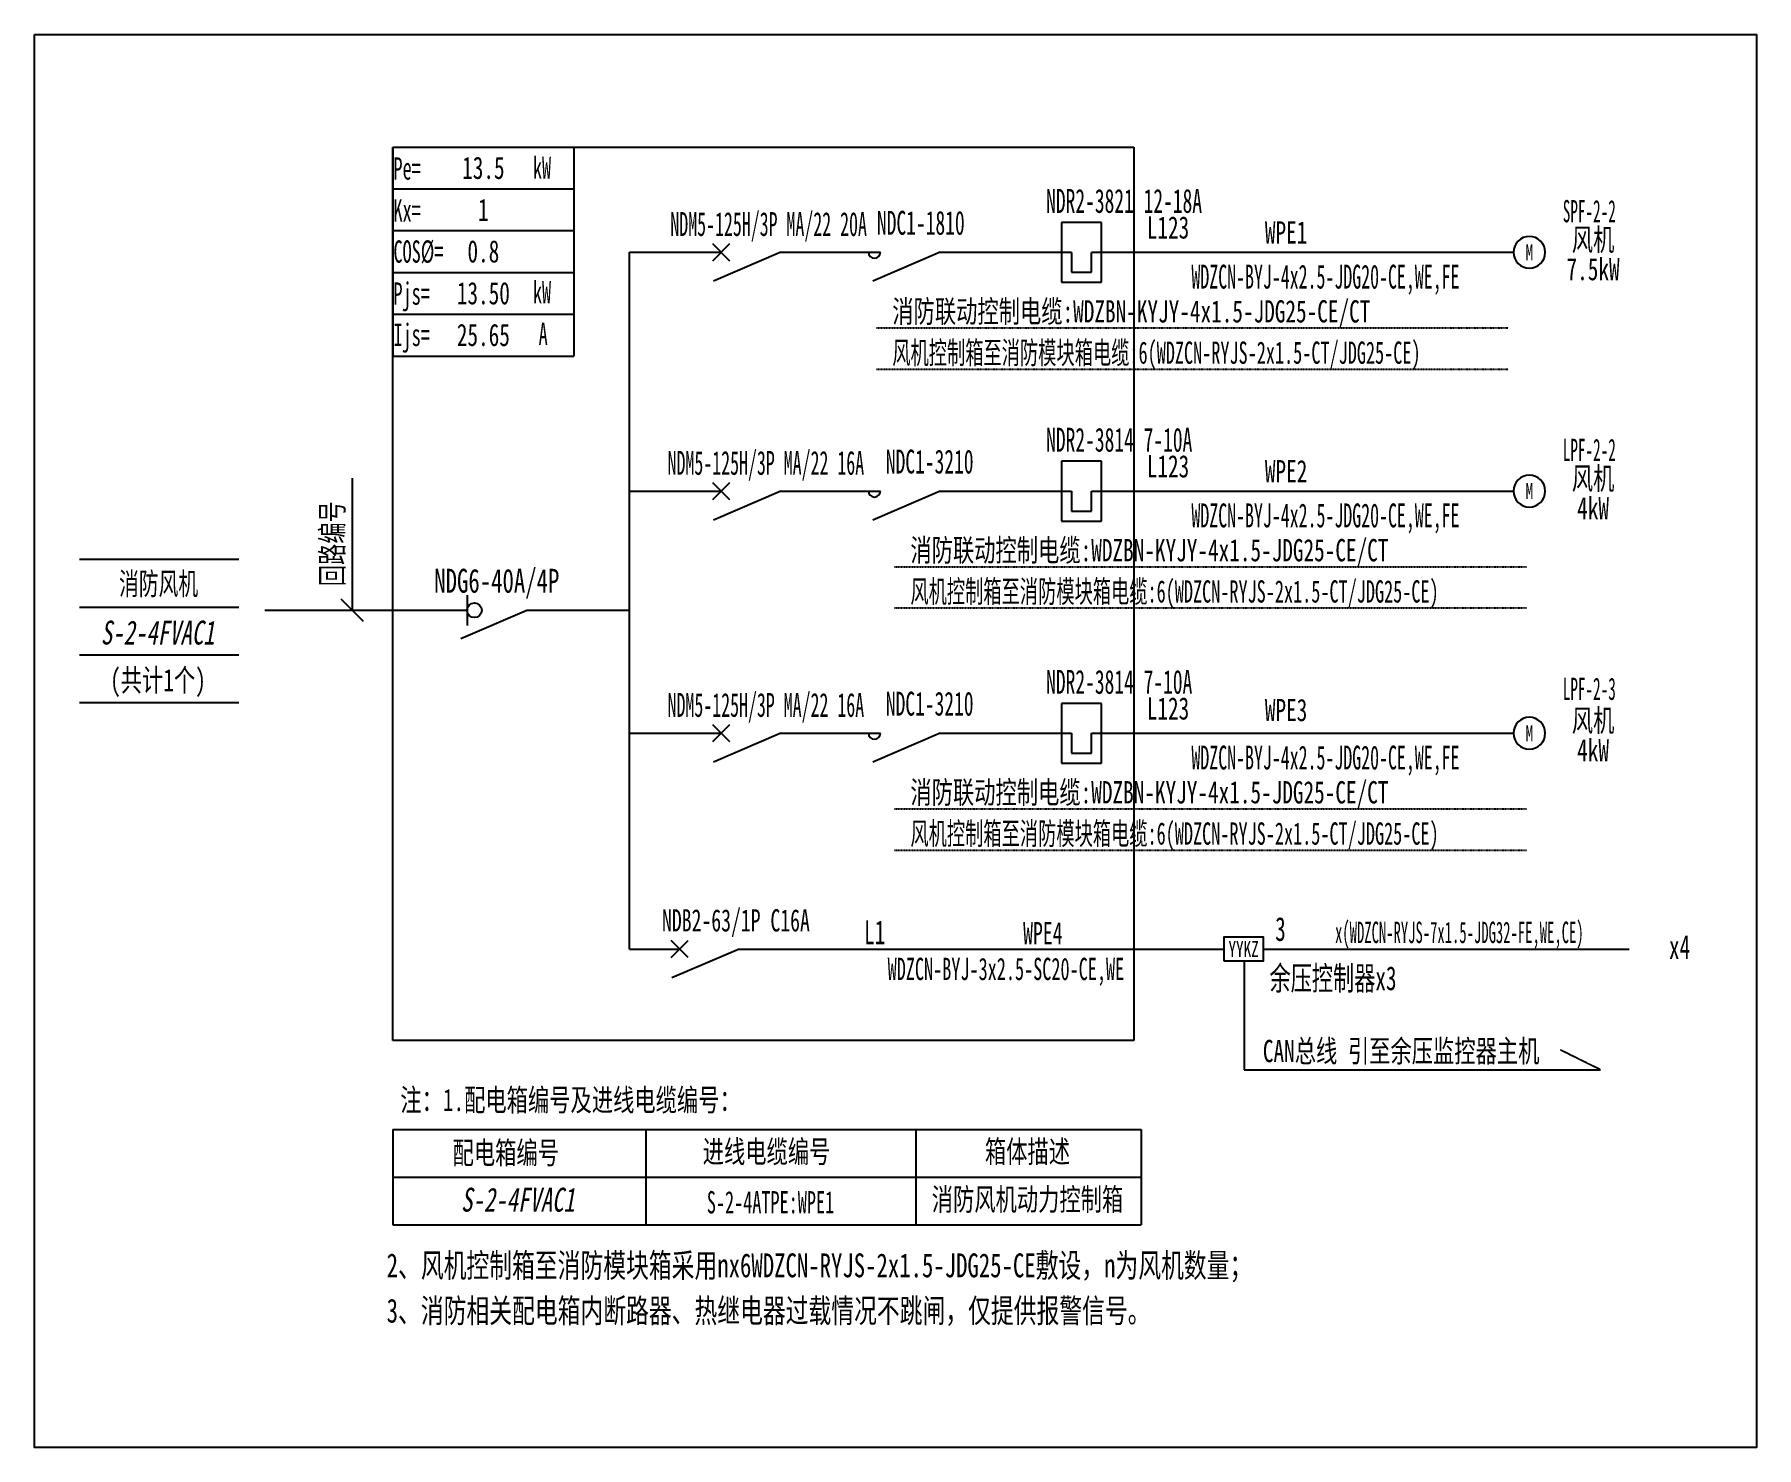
# Model space of a CAD drawing. Extents: x 403658 to 406026, y 356676 to 358619.
import ezdxf
from ezdxf.enums import TextEntityAlignment as Align

# ---------------------------------------------------------------- set-up
doc = ezdxf.new("R2010")
doc.units = 0
doc.header["$MEASUREMENT"] = 0
for name, pattern in [('DASH', [0.35, 0.25, -0.1]), ('DASHDOT', [1, 0.5, -0.25, 0, -0.25]), ('DASHED', [0.75, 0.5, -0.25])]:
    doc.linetypes.add(name, pattern=pattern)
for name, color, linetype in [('D_E_Eqpm(强电设备)', 100, 'Continuous'), ('D_E_Eqpm（强电设备）', 100, 'Continuous'), ('D_E_Text(强电文字)', 51, 'Continuous'), ('D_E_Text（强电文字）', 51, 'Continuous'), ('D_E_Wire(强电线缆)', 10, 'Continuous'), ('D_E_Wire（强电线缆）', 10, 'Continuous'), ('D_Em_Eqpm（消防设备）', 100, 'Continuous'), ('D_T_TableDim（表格尺寸）', 255, 'Continuous'), ('E_E_Text（强电文字）', 51, 'Continuous'), ('系统图', 220, 'Continuous')]:
    doc.layers.add(name, color=color, linetype=linetype)
doc.styles.add('$1$电气', font='', dxfattribs={"width": 0.7})
doc.styles.add('$1$电气箱', font='simhei.ttf', dxfattribs={"width": 0.8, "oblique": 10})
doc.styles.add('$3$电气', font='', dxfattribs={"width": 0.7})
doc.styles.add('电气', font='', dxfattribs={"width": 0.7})
doc.styles.add('电气箱', font='simhei.ttf', dxfattribs={"width": 0.8, "oblique": 10})
doc.styles.get('$1$电气').set_extended_font_data('SimSun')
doc.styles.get('$3$电气').set_extended_font_data('SimSun')
doc.styles.get('电气').set_extended_font_data('SimSun')

# ---------------------------------------------------------------- blocks, each defined once
blk = doc.blocks.new('A$C670F4C17')
at = {"layer": 'D_E_Wire（强电线缆）', "linetype": 'DASHDOT', "ltscale": 0.5}
blk.add_line((0, 0), (7936, 0), dxfattribs=at)
at = {"layer": 'D_E_Text（强电文字）', "style": '电气', "width": 0.7}
blk.add_text('消防联动控制电缆:WDZBN-KYJY-4x1.5-JDG25-CE/CT', height=280, dxfattribs=at).set_placement((198, 68))
blk = doc.blocks.new('A$C70CE04DF')
at = {"layer": 'D_E_Wire（强电线缆）', "linetype": 'DASHDOT', "ltscale": 0.5}
blk.add_line((0, 0), (7936, 0), dxfattribs=at)
at = {"layer": 'D_E_Text（强电文字）', "style": '电气', "width": 0.6}
blk.add_text('风机控制箱至消防模块箱电缆:6(WDZCN-RYJS-2x1.5-CT/JDG25-CE)', height=280, dxfattribs=at).set_placement((198, 68))
blk = doc.blocks.new('1')
at = {"layer": 'D_E_Eqpm(强电设备)'}
for p, q in [((-314387, 61832), (-314387, 61082)), ((-313887, 61832), (-314387, 61832)), ((-313887, 61082), (-313887, 61832)), ((-314262, 61457), (-314262, 61207)), ((-314012, 61207), (-314012, 61457)), ((-314387, 61082), (-313887, 61082)), ((-314262, 61207), (-314012, 61207))]:
    blk.add_line(p, q, dxfattribs=at)
blk = doc.blocks.new('电机')
at = {"layer": 'D_E_Eqpm（强电设备）'}
for start, end in [(90, 180), (180, 270), (0, 90), (270, 0)]:
    blk.add_arc((0, 0), 200, start, end, dxfattribs=at)
at = {"layer": 'D_E_Eqpm（强电设备）', "color": 51, "style": '电气', "width": 0.7}
blk.add_text('M', height=200, dxfattribs=at).set_placement((0, 0), align=Align.MIDDLE)

msp = doc.modelspace()

# ---------------------------------------------------------------- linework, layer by layer
at = {"linetype": 'DASHED'}
for p, q in [((404151.2, 358464.1, 0), (405170.1, 358464.1, 0)), ((404151.2, 357235.7, 0), (404151.2, 358464.1, 0)), ((405170.1, 358464.1, 0), (405170.1, 357235.7, 0)), ((405170.1, 357235.7, 0), (404151.2, 357235.7, 0))]:
    msp.add_line(p, q, dxfattribs=at)
at = {"layer": 'D_E_Eqpm(强电设备)', "color": 100}
for p, q in [((404591.2, 358307.8, 0), (404614.4, 358331.1, 0)), ((404614.4, 358307.8, 0), (404591.2, 358331.1, 0)), ((404614.4, 358331.1, 0), (404591.2, 358307.8, 0)), ((404591.2, 358331.1, 0), (404614.4, 358307.8, 0)), ((404684.9, 358319.5, 0), (404592.3, 358279.7, 0)), ((404903.8, 358319.5, 0), (404811.2, 358279.7, 0)), ((404591.2, 357979.5, 0), (404614.4, 358002.7, 0)), ((404614.4, 357979.5, 0), (404591.2, 358002.7, 0)), ((404614.4, 358002.7, 0), (404591.2, 357979.5, 0)), ((404591.2, 358002.7, 0), (404614.4, 357979.5, 0)), ((404684.9, 357991.1, 0), (404592.3, 357951.3, 0)), ((404903.8, 357991.1, 0), (404811.2, 357951.3, 0)), ((404591.2, 357646.6, 0), (404614.4, 357669.8, 0)), ((404614.4, 357646.6, 0), (404591.2, 357669.8, 0)), ((404614.4, 357669.8, 0), (404591.2, 357646.6, 0)), ((404591.2, 357669.8, 0), (404614.4, 357646.6, 0)), ((404684.9, 357658.2, 0), (404592.3, 357618.5, 0)), ((404903.8, 357658.2, 0), (404811.2, 357618.5, 0))]:
    msp.add_line(p, q, dxfattribs=at)
for centre in [(404813.5, 358319.5, 0), (404813.5, 357991.1, 0), (404813.5, 357658.2, 0)]:
    msp.add_arc(centre, 8.21, 180, 0, dxfattribs=at)
at = {"layer": 'D_E_Eqpm（强电设备）'}
for p, q in [((404253.3, 357848, 0), (404253.3, 357806.5, 0)), ((404534, 357349.9, 0), (404557.3, 357373.1, 0)), ((404557.3, 357349.9, 0), (404534, 357373.1, 0)), ((404534, 357349.9, 0), (404557.3, 357373.1, 0)), ((404557.3, 357349.9, 0), (404534, 357373.1, 0)), ((404627.7, 357361.5, 0), (404535.1, 357321.7, 0)), ((404627.7, 357361.5, 0), (404535.1, 357321.7, 0))]:
    msp.add_line(p, q, dxfattribs=at)
at = {"layer": 'D_E_Eqpm（强电设备）', "color": 100}
msp.add_line((404244.8, 357788.4, 0), (404335.4, 357827.3, 0), dxfattribs=at)
at = {"layer": 'D_E_Eqpm（强电设备）'}
msp.add_circle((404263.4, 357827.3, 0), 10.1, dxfattribs=at)
at = {"layer": 'D_E_Text（强电文字）'}
for p, q in [((404151.2, 358464.1, 0), (404400.3, 358464.1, 0)), ((404151.2, 358464.1, 0), (404151.2, 358176.8, 0)), ((404400.3, 358464.1, 0), (404400.3, 358176.8, 0)), ((404151.2, 358406.7, 0), (404400.3, 358406.7, 0)), ((404151.2, 358349.2, 0), (404400.3, 358349.2, 0)), ((404151.2, 358291.8, 0), (404400.3, 358291.8, 0)), ((404151.2, 358234.3, 0), (404400.3, 358234.3, 0)), ((404151.2, 358176.8, 0), (404400.3, 358176.8, 0)), ((404095.7, 357827.3, 0), (404095.7, 358008.9, 0)), ((404111.1, 357811.8, 0), (404080.2, 357842.7, 0))]:
    msp.add_line(p, q, dxfattribs=at)
at = {"layer": 'D_E_Wire(强电线缆)', "color": 10}
for p, q in [((404476.8, 358319.5, 0), (404602.8, 358319.5, 0)), ((404684.9, 358319.5, 0), (404821.7, 358319.5, 0)), ((404903.8, 358319.5, 0), (405084.5, 358319.5, 0)), ((405111.8, 358319.5, 0), (405692.2, 358319.5, 0)), ((404476.8, 357991.1, 0), (404602.8, 357991.1, 0)), ((404684.9, 357991.1, 0), (404821.7, 357991.1, 0)), ((404903.8, 357991.1, 0), (405084.5, 357991.1, 0)), ((405111.8, 357991.1, 0), (405692.2, 357991.1, 0)), ((404476.8, 357658.2, 0), (404602.8, 357658.2, 0)), ((404684.9, 357658.2, 0), (404821.7, 357658.2, 0)), ((404903.8, 357658.2, 0), (405084.5, 357658.2, 0)), ((405111.8, 357658.2, 0), (405692.2, 357658.2, 0))]:
    msp.add_line(p, q, dxfattribs=at)
at = {"layer": 'D_E_Wire（强电线缆）'}
for p, q in [((404476.8, 357361.5, 0), (404476.8, 358319.5, 0)), ((404476.8, 357651.1, 0), (404476.8, 357991.1, 0)), ((403975.2, 357827.3, 0), (404253.3, 357827.3, 0)), ((404335.4, 357827.3, 0), (404476.8, 357827.3, 0)), ((404476.8, 357361.5, 0), (404545.6, 357361.5, 0)), ((404627.7, 357361.5, 0), (405293.8, 357361.5, 0)), ((405348.5, 357361.5, 0), (405851.4, 357361.5, 0))]:
    msp.add_line(p, q, dxfattribs=at)
at = {"layer": 'D_E_Wire（强电线缆）', "linetype": 'DASH'}
for p, q in [((405322, 357345.1, 0), (405322, 357195.3, 0)), ((405812.1, 357195.3, 0), (405757, 357222.5, 0)), ((405322, 357195.3, 0), (405812.1, 357195.3, 0))]:
    msp.add_line(p, q, dxfattribs=at)
at = {"layer": 'D_Em_Eqpm（消防设备）', "elevation": 0}
msp.add_lwpolyline([(405293.8, 357345.1), (405348.5, 357345.1), (405348.5, 357377.9), (405293.8, 357377.9)], close=True, dxfattribs=at)
at = {"layer": 'D_T_TableDim（表格尺寸）', "color": 255}
for p, q in [((403720.6, 357897.4, 0), (403939.5, 357897.4, 0)), ((403720.6, 357831.7, 0), (403939.5, 357831.7, 0)), ((403720.6, 357766.1, 0), (403939.5, 357766.1, 0)), ((403720.6, 357766.1, 0), (403939.5, 357766.1, 0)), ((403720.6, 357766.1, 0), (403939.5, 357766.1, 0)), ((403720.6, 357766.1, 0), (403939.5, 357766.1, 0)), ((403720.6, 357766.1, 0), (403939.5, 357766.1, 0)), ((403720.6, 357700.4, 0), (403939.5, 357700.4, 0))]:
    msp.add_line(p, q, dxfattribs=at)
at = {"layer": 'D_T_TableDim（表格尺寸）', "ltscale": 3.5}
for p, q in [((404151.4, 357113.4, 0), (405180.1, 357113.4, 0)), ((404151.4, 357113.4, 0), (404151.4, 356982.1, 0)), ((404499.2, 357113.4, 0), (404499.2, 356982.1, 0)), ((404870.6, 357113.4, 0), (404870.6, 356982.1, 0)), ((405180.1, 357113.4, 0), (405180.1, 356982.1, 0)), ((404151.4, 357047.7, 0), (405180.1, 357047.7, 0)), ((404151.4, 357047.7, 0), (405180.1, 357047.7, 0)), ((404499.2, 357047.7, 0), (404499.2, 356982.1, 0)), ((404870.6, 357047.7, 0), (404870.6, 356982.1, 0)), ((404151.4, 356982.1, 0), (405180.1, 356982.1, 0))]:
    msp.add_line(p, q, dxfattribs=at)
at = {"layer": '系统图', "ltscale": 9973.992009}
msp.add_lwpolyline([(403658.5, 358619), (406026.5, 358619), (406026.5, 356676), (403658.5, 356676)], close=True, dxfattribs=at)

# ---------------------------------------------------------------- block references
at = {"layer": 'D_E_Eqpm(强电设备)', "color": 100, "xscale": 0.1094585728655966, "yscale": 0.1094585728655966, "zscale": 0.1094585728655966}
for p in [(439483.2, 351592.4, 0), (439483.2, 351264, 0), (439483.2, 350931.1, 0)]:
    msp.add_blockref('1', p, dxfattribs=at)
at = {"layer": 'D_E_Eqpm（强电设备）', "xscale": 0.1094585728655966, "yscale": 0.1094585728655966, "zscale": 0.1094585728655966}
for p in [(405714.1, 358319.5, 0), (405714.1, 357991.1, 0), (405714.1, 357658.2, 0)]:
    msp.add_blockref('电机', p, dxfattribs=at)
at = {"layer": 'D_E_Wire（强电线缆）', "xscale": 0.1094585728655966, "yscale": 0.1094585728655966, "zscale": 0.1094585728655966}
for name, p in [('A$C670F4C17', (404816.4, 358215.5, 0)), ('A$C70CE04DF', (404816.4, 358158.7, 0)), ('A$C670F4C17', (404841.3, 357887.1, 0)), ('A$C70CE04DF', (404841.3, 357830.4, 0)), ('A$C670F4C17', (404841.3, 357554.2, 0)), ('A$C70CE04DF', (404841.3, 357497.5, 0))]:
    msp.add_blockref(name, p, dxfattribs=at)

# ---------------------------------------------------------------- texts
at = {"layer": 'D_E_Text(强电文字)', "color": 51, "true_color": 0xffff7f, "style": '电气'}
for s, height, width, p in [('NDR2-3821 12-18A', 32.838, 0.6, (405049.6, 358373.7, 0)), ('NDM5-125H/3P MA/22 20A', 32.838, 0.55, (404532.9, 358341.9, 0)), ('NDC1-1810', 32.84, 0.6, (404817, 358343.6, 0))]:
    msp.add_text(s, height=height, dxfattribs=dict(at, width=width)).set_placement(p)
at = {"layer": 'D_E_Text(强电文字)', "color": 51, "style": '电气', "width": 0.55}
for p in [(405433.7, 358282, 0), (405433.7, 357953.7, 0), (405433.7, 357620.8, 0)]:
    msp.add_text('WDZCN-BYJ-4x2.5-JDG20-CE,WE,FE', height=32.838, dxfattribs=at).set_placement(p, align=Align.MIDDLE)
at = {"layer": 'D_E_Text(强电文字)', "color": 51, "style": '电气'}
for s, height, width, p in [('NDR2-3814 7-10A', 32.838, 0.6, (405049.6, 358045.3, 0)), ('NDM5-125H/3P MA/22 16A', 32.838, 0.55, (404529.1, 358013.5, 0)), ('NDC1-3210', 32.84, 0.6, (404829.2, 358015.3, 0)), ('NDR2-3814 7-10A', 32.838, 0.6, (405049.6, 357712.4, 0)), ('NDM5-125H/3P MA/22 16A', 32.838, 0.55, (404529.1, 357680.7, 0)), ('NDC1-3210', 32.84, 0.6, (404829.2, 357682.4, 0))]:
    msp.add_text(s, height=height, dxfattribs=dict(at, width=width)).set_placement(p)
at = {"layer": 'D_E_Text(强电文字)', "color": 51, "style": '$3$电气', "width": 0.7}
msp.add_text('NDG6-40A/4P', height=32.838, dxfattribs=at).set_placement((404294.3, 357851.4, 0), align=Align.CENTER)
at = {"layer": 'D_E_Text（强电文字）', "linetype": 'Continuous', "style": '电气', "width": 0.6}
for s, height, p in [('Pe=', 30.65, (404152.2, 358419.4, 0)), ('kW', 30.65, (404343.9, 358420.5, 0)), ('Kx=', 30.65, (404152.2, 358361.8, 0)), ('COS%%C=', 30.65, (404152.2, 358305.2, 0)), ('Pjs=', 30.65, (404152.2, 358247.4, 0)), ('kW', 30.65, (404343.9, 358249.3, 0)), ('Ijs=', 30.65, (404152.2, 358190.6, 0)), ('A', 30.6, (404351.8, 358191.9, 0))]:
    msp.add_text(s, height=height, dxfattribs=at).set_placement(p)
at = {"layer": 'D_E_Text（强电文字）', "color": 51, "style": '电气', "width": 0.5}
for s, height, p in [('SPF-2-2', 30.65, (405796.5, 358360.7, 0)), ('LPF-2-2', 30.65, (405796.5, 358032.4, 0)), ('LPF-2-3', 30.65, (405796.5, 357704, 0)), ('x(WDZCN-RYJS-7x1.5-JDG32-FE,WE,CE)', 29.554, (405617.8, 357369.6, 0))]:
    msp.add_text(s, height=height, dxfattribs=at).set_placement(p, align=Align.CENTER)
at = {"layer": 'D_E_Text（强电文字）', "style": '电气', "width": 0.7}
for s, height, p in [('L123', 30.65, (405188, 358338.3, 0)), ('L123', 30.65, (405188, 358009.9, 0)), ('L123', 30.65, (405188, 357677, 0)), ('注：1.配电箱编号及进线电缆编号：', 30.648, (404161.6, 357138.6, 0)), (' 2、风机控制箱至消防模块箱采用nx6WDZCN-RYJS-2x1.5-JDG25-CE敷设，n为风机数量；', 32.838, (404127.2, 356910.1, 0)), (' 3、消防相关配电箱内断路器、热继电器过载情况不跳闸，仅提供报警信号。', 32.838, (404127.2, 356847.8, 0))]:
    msp.add_text(s, height=height, dxfattribs=at).set_placement(p)
at = {"layer": 'D_E_Text（强电文字）', "color": 51, "style": '电气', "width": 0.7}
for s, p in [('WPE1', (405350.4, 358331.5, 0)), ('WPE2', (405350.4, 358003.2, 0)), ('WPE3', (405350.4, 357674.8, 0))]:
    msp.add_text(s, height=30.65, dxfattribs=at).set_placement(p)
at = {"layer": 'D_E_Text（强电文字）'}
for s, height, style, width, p in [('风机', 30.65, '电气', 0.7, (405801.7, 358337.5, 0)), ('风机', 30.65, '电气', 0.7, (405801.7, 358009.1, 0)), ('4kW', 30.65, '电气', 0.7, (405801.7, 357968.4, 0)), ('消防风机', 30.65, '$1$电气', 0.65, (403829.2, 357864.4, 0)), ('风机', 30.65, '电气', 0.7, (405801.7, 357676.3, 0)), ('4kW', 30.65, '电气', 0.7, (405801.7, 357635.5, 0)), ('NDB2-63/1P C16A', 30.648, '电气', 0.65, (404623.1, 357398.4, 0)), ('WDZCN-BYJ-3x2.5-SC20-CE,WE', 30.648, '电气', 0.6, (404994.3, 357330.4, 0)), ('CAN总线 引至余压监控器主机', 30.648, '电气', 0.7, (405537.8, 357222, 0)), ('配电箱编号', 30.65, '电气', 0.7, (404306.6, 357082, 0)), ('进线电缆编号', 30.65, '电气', 0.7, (404665.2, 357083.6, 0)), ('箱体描述', 30.65, '电气', 0.7, (405024, 357083.6, 0)), ('S-2-4ATPE:WPE1', 30.648, '电气', 0.6, (404670.6, 357013.3, 0)), ('消防风机动力控制箱', 30.65, '电气', 0.7, (405024, 357017.9, 0))]:
    msp.add_text(s, height=height, dxfattribs=dict(at, style=style, width=width)).set_placement(p, align=Align.MIDDLE)
at = {"layer": 'D_E_Text（强电文字）', "color": 51, "true_color": 0xffff7f, "style": '电气', "width": 0.7}
msp.add_text('7.5kW', height=30.65, dxfattribs=at).set_placement((405801.7, 358296.8, 0), align=Align.MIDDLE)
at = {"layer": 'D_E_Text（强电文字）', "style": '$3$电气', "width": 0.7}
msp.add_text('回路编号', height=30.65, rotation=90, dxfattribs=at).set_placement((404083.2, 357860.3, 0))
at = {"layer": 'D_E_Text（强电文字）', "oblique": 10, "width": 0.7}
for style, p in [('$1$电气箱', (403827.9, 357796.6, 0)), ('电气箱', (404323.3, 357016.8, 0))]:
    msp.add_text('S-2-4FVAC1', height=32.84, dxfattribs=dict(at, style=style)).set_placement(p, align=Align.MIDDLE)
at = {"layer": 'D_E_Text（强电文字）', "style": '$1$电气', "width": 0.7}
msp.add_text('(共计1个)', height=30.65, dxfattribs=at).set_placement((403828.4, 357716, 0), align=Align.CENTER)
at = {"layer": 'D_E_Text（强电文字）', "width": 248.995, "attachment_point": 5, "style": '电气'}
for s, insert, char_height in [('13.5', (404275.8, 358435.4, 0), 30.65), ('1', (404275.8, 358377.9, 0), 30.6), ('0.8', (404275.8, 358320.5, 0), 30.65), ('{\\C200;13.50}', (404275.8, 358263, 0), 30.648), ('{\\C200;25.65}', (404275.8, 358205.6, 0), 30.648)]:
    msp.add_mtext(s, dxfattribs=dict(at, insert=insert, char_height=char_height))
at = {"layer": 'D_Em_Eqpm（消防设备）', "color": 51, "style": '电气', "width": 0.7}
msp.add_text('YYKZ', height=21.89, dxfattribs=at).set_placement((405321.2, 357350.7, 0), align=Align.CENTER)
at = {"layer": 'E_E_Text（强电文字）', "linetype": 'Continuous', "style": '电气', "width": 0.65}
for s, height, p in [('3', 32.8, (405364.6, 357372.6, 0)), ('L1', 32.84, (404799.3, 357368, 0)), ('x4', 32.84, (405906.1, 357347.8, 0)), ('余压控制器x3', 32.84, (405356.8, 357304.9, 0))]:
    msp.add_text(s, height=height, dxfattribs=at).set_placement(p)
msp.add_text('WPE4', height=30.65, dxfattribs=at).set_placement((405045.1, 357368, 0), align=Align.CENTER)

doc.saveas('drawing.dxf')
